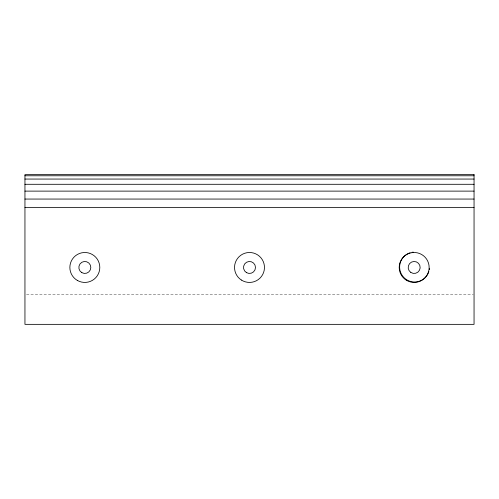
<?xml version="1.0" encoding="UTF-8"?>
<svg xmlns="http://www.w3.org/2000/svg" width="499" height="499" viewBox="0 0 499 499"><rect width="100%" height="100%" fill="white"/><g stroke="black" fill="none" stroke-linecap="round" stroke-linejoin="round"><path stroke-width="0.37" stroke-dasharray="2.5 1.87" d="M26.509 294.41L473.27 294.41"/><path stroke-width="0.75" d="M24.95 175.773L474.05 175.773M24.95 179.06L474.05 179.06M24.95 184.293L474.05 184.293M24.95 191.117L474.05 191.117M24.95 199.057L474.05 199.057M24.95 207.584L474.05 207.584M429.502 268.35A14.97 14.97 0 0 1 429.327 269.647M428.866 271.543A14.97 14.97 0 0 1 404.003 277.631A14.97 14.97 0 0 1 410.091 252.768M411.987 252.307A14.97 14.97 0 0 1 413.284 252.132M474.05 174.65L24.95 174.65L24.95 324.35L474.05 324.35L474.05 174.65M77.345 280.426A14.97 14.97 0 0 0 99.8 267.464A14.97 14.97 0 0 0 77.345 254.502A14.97 14.97 0 0 0 77.345 280.426M81.836 272.647A5.988 5.988 0 0 0 90.818 267.464A5.988 5.988 0 0 0 81.836 262.281A5.988 5.988 0 0 0 81.836 272.647M246.506 272.647A5.988 5.988 0 0 0 255.488 267.464A5.988 5.988 0 0 0 246.506 262.281A5.988 5.988 0 0 0 246.506 272.647M241.391 280.045A14.97 14.97 0 0 0 264.451 268.194A14.97 14.97 0 0 0 242.657 254.147A14.97 14.97 0 0 0 241.391 280.045M406.685 280.426A14.97 14.97 0 0 0 429.14 267.464A14.97 14.97 0 0 0 406.685 254.502A14.97 14.97 0 0 0 406.685 280.426M410.82 272.429A5.988 5.988 0 0 0 420.146 267.882A5.988 5.988 0 0 0 411.544 262.081A5.988 5.988 0 0 0 410.82 272.429"/></g></svg>
